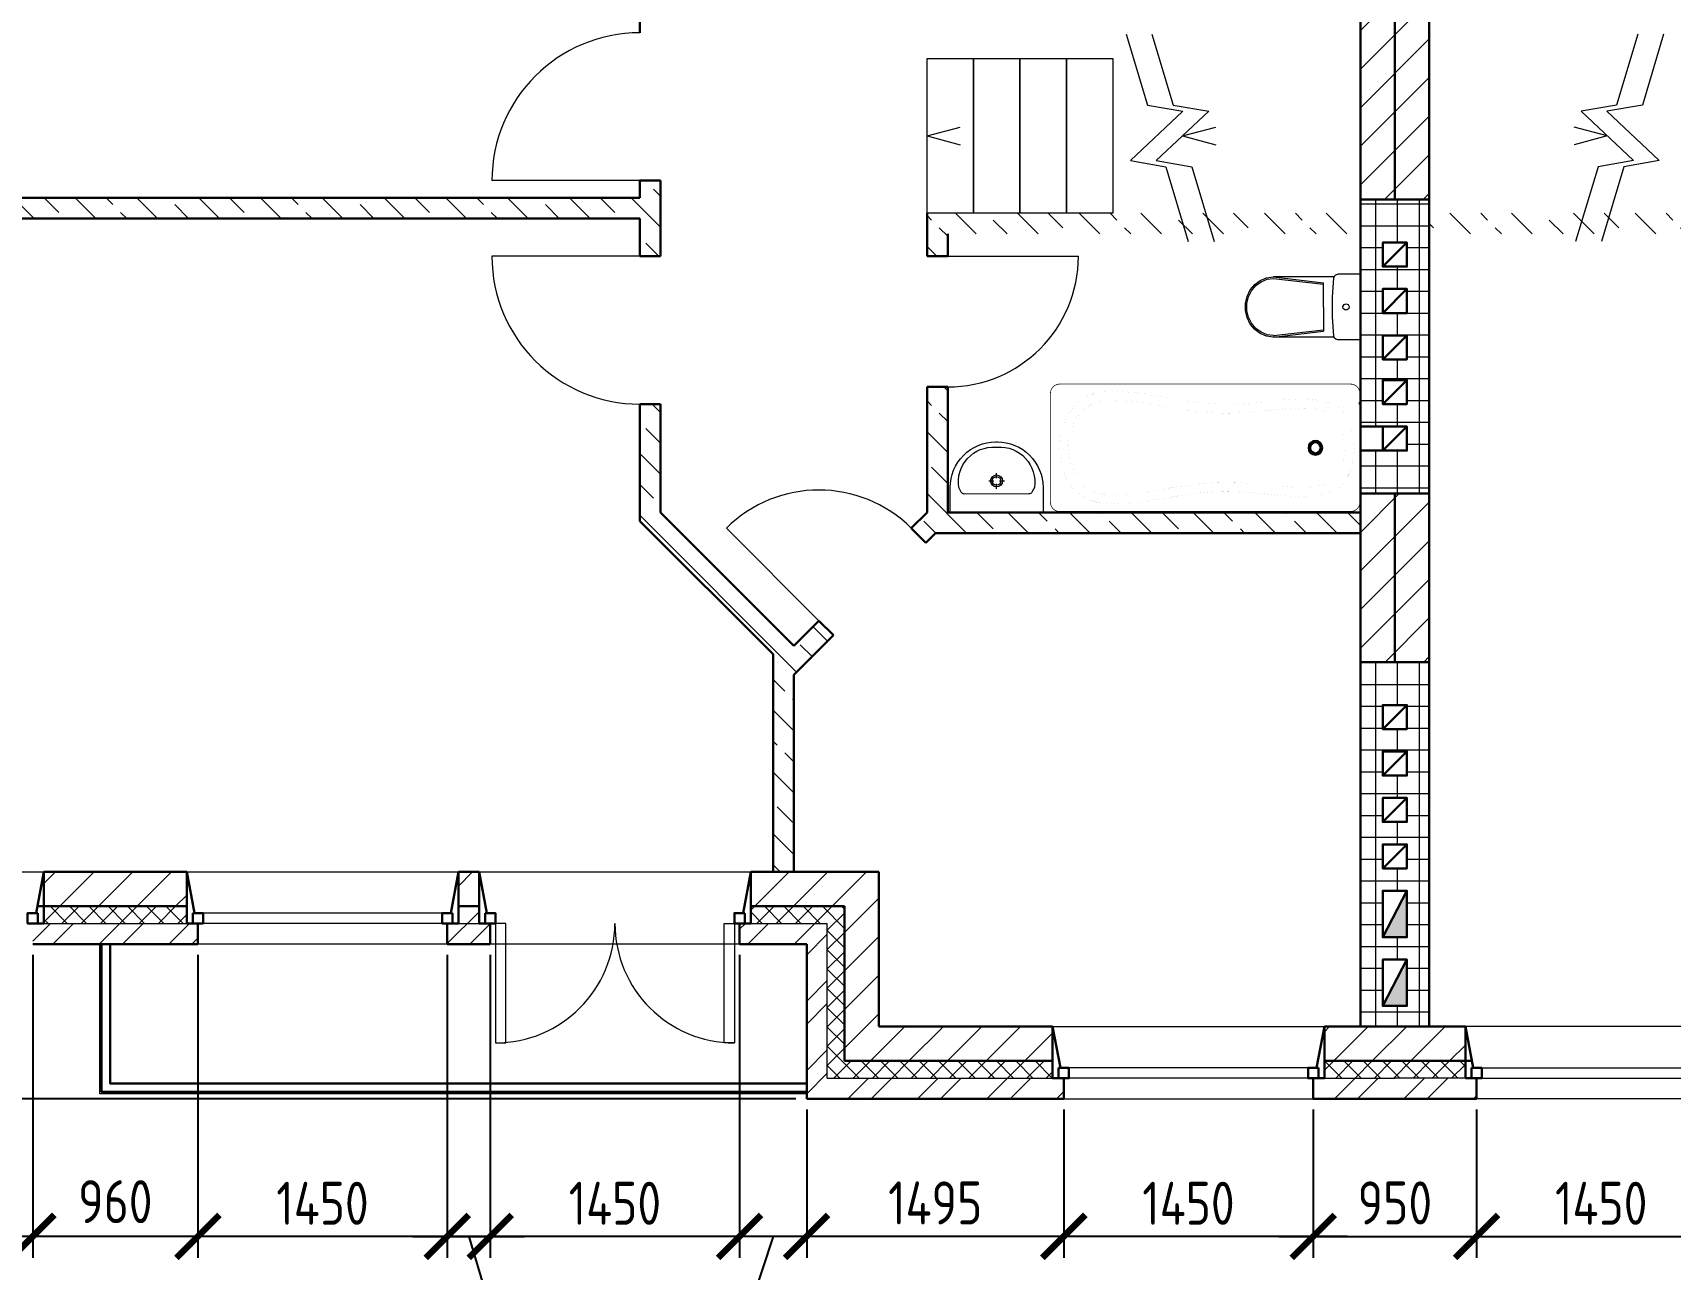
# Model space of a CAD drawing. Header units: millimetres. Extents: x -56498 to 234605, y -296269 to -29969.
# Drawn here: x 77662 to 87183, y -138022 to -130830 of the extents above; entities that cross this region are included whole.
import ezdxf

# ---------------------------------------------------------------- set-up
doc = ezdxf.new("R2010")
doc.units = ezdxf.units.MM
doc.header["$LTSCALE"] = 100
doc.header["$PDMODE"] = 35
for name, color, linetype, lineweight in [('0.3', 7, 'Continuous', 30), ('Розміри 0.09', 5, 'Continuous', 9), ('Сантехника', 3, 'Continuous', 25), ('Сантехніка 0.18', 92, 'Continuous', 18), ('Тонкі 0.18', 142, 'Continuous', 18), ('Штрихування 0.09', 253, 'Continuous', 9)]:
    doc.layers.add(name, color=color, linetype=linetype, lineweight=lineweight)
doc.styles.add('GOST 2.304', font='CS_Gost2304.shx')
doc.dimstyles.new('SPDS', dxfattribs={"dimscale": 100, "dimtxt": 2.5, "dimasz": 2.5, "dimexe": 1.25, "dimexo": 0.625, "dimtad": 1, "dimrnd": 0.001, "dimtxsty": 'GOST 2.304', "dimblk": 'ARCHTICK', "dimcen": 2.5, "dimdle": 2, "dimadec": 0, "dimazin": 2, "dimtfac": 0.75, "dimtmove": 1, "dimatfit": 3, "dimfxl": 0, "dimtolj": 1, "dimarcsym": 0})

# ---------------------------------------------------------------- blocks, each defined once
blk = doc.blocks.new('_ArchTick')
at = {"color": 0, "linetype": 'ByBlock', "const_width": 0.15}
blk.add_lwpolyline([(-0.5, -0.5), (0.5, 0.5)], dxfattribs=at)
blk = doc.blocks.new('*D158')
at = {"layer": 'Defpoints', "color": 0, "transparency": 16777216}
for p in [(76212.3, -136130.4), (77662.3, -136130.4), (76212.3, -137830.4)]:
    blk.add_point(p, dxfattribs=at)
at = {"layer": 'Розміри 0.09', "color": 0, "lineweight": -2, "transparency": 16777216}
for p, q in [((76212.3, -136192.9), (76212.3, -137955.4)), ((77662.3, -136192.9), (77662.3, -137955.4)), ((77862.3, -137830.4), (76012.3, -137830.4))]:
    blk.add_line(p, q, dxfattribs=at)
at = {"layer": 'Розміри 0.09', "color": 0, "lineweight": -2, "transparency": 16777216, "xscale": 250, "yscale": 250, "zscale": 250, "rotation": 180}
blk.add_blockref('_ArchTick', (76212.3, -137830.4), dxfattribs=at)
at = {"layer": 'Розміри 0.09', "color": 0, "lineweight": -2, "transparency": 16777216, "xscale": 250, "yscale": 250, "zscale": 250}
blk.add_blockref('_ArchTick', (77662.3, -137830.4), dxfattribs=at)
at = {"layer": 'Розміри 0.09', "color": 0, "transparency": 16777216, "insert": (76937.3, -137637.7), "char_height": 250, "attachment_point": 5, "style": 'GOST 2.304'}
blk.add_mtext('\\A1;1450', dxfattribs=at)
blk = doc.blocks.new('*D159')
at = {"layer": 'Defpoints', "color": 0, "transparency": 16777216}
for p in [(83657.3, -137030.4), (85107.3, -137030.4), (83657.3, -137830.4)]:
    blk.add_point(p, dxfattribs=at)
at = {"layer": 'Розміри 0.09', "color": 0, "lineweight": -2, "transparency": 16777216}
for p, q in [((83657.3, -137092.9), (83657.3, -137955.4)), ((85107.3, -137092.9), (85107.3, -137955.4)), ((85307.3, -137830.4), (83457.3, -137830.4))]:
    blk.add_line(p, q, dxfattribs=at)
at = {"layer": 'Розміри 0.09', "color": 0, "lineweight": -2, "transparency": 16777216, "xscale": 250, "yscale": 250, "zscale": 250, "rotation": 180}
blk.add_blockref('_ArchTick', (83657.3, -137830.4), dxfattribs=at)
at = {"layer": 'Розміри 0.09', "color": 0, "lineweight": -2, "transparency": 16777216, "xscale": 250, "yscale": 250, "zscale": 250}
blk.add_blockref('_ArchTick', (85107.3, -137830.4), dxfattribs=at)
at = {"layer": 'Розміри 0.09', "color": 0, "transparency": 16777216, "insert": (84382.3, -137637.7), "char_height": 250, "attachment_point": 5, "style": 'GOST 2.304'}
blk.add_mtext('\\A1;1450', dxfattribs=at)
blk = doc.blocks.new('*D160')
at = {"layer": 'Defpoints', "color": 0, "transparency": 16777216}
for p in [(78622.3, -136130.4), (80072.3, -136130.4), (78622.3, -137830.4)]:
    blk.add_point(p, dxfattribs=at)
at = {"layer": 'Розміри 0.09', "color": 0, "lineweight": -2, "transparency": 16777216}
for p, q in [((78622.3, -136192.9), (78622.3, -137955.4)), ((80072.3, -136192.9), (80072.3, -137955.4)), ((80272.3, -137830.4), (78422.3, -137830.4))]:
    blk.add_line(p, q, dxfattribs=at)
at = {"layer": 'Розміри 0.09', "color": 0, "lineweight": -2, "transparency": 16777216, "xscale": 250, "yscale": 250, "zscale": 250, "rotation": 180}
blk.add_blockref('_ArchTick', (78622.3, -137830.4), dxfattribs=at)
at = {"layer": 'Розміри 0.09', "color": 0, "lineweight": -2, "transparency": 16777216, "xscale": 250, "yscale": 250, "zscale": 250}
blk.add_blockref('_ArchTick', (80072.3, -137830.4), dxfattribs=at)
at = {"layer": 'Розміри 0.09', "color": 0, "transparency": 16777216, "insert": (79347.3, -137637.7), "char_height": 250, "attachment_point": 5, "style": 'GOST 2.304'}
blk.add_mtext('\\A1;1450', dxfattribs=at)
blk = doc.blocks.new('*D161')
at = {"layer": 'Defpoints', "color": 0, "transparency": 16777216}
for p in [(80322.3, -136130.4), (81772.3, -136130.4), (80322.3, -137830.4)]:
    blk.add_point(p, dxfattribs=at)
at = {"layer": 'Розміри 0.09', "color": 0, "lineweight": -2, "transparency": 16777216}
for p, q in [((80322.3, -136192.9), (80322.3, -137955.4)), ((81772.3, -136192.9), (81772.3, -137955.4)), ((81972.3, -137830.4), (80122.3, -137830.4))]:
    blk.add_line(p, q, dxfattribs=at)
at = {"layer": 'Розміри 0.09', "color": 0, "lineweight": -2, "transparency": 16777216, "xscale": 250, "yscale": 250, "zscale": 250, "rotation": 180}
blk.add_blockref('_ArchTick', (80322.3, -137830.4), dxfattribs=at)
at = {"layer": 'Розміри 0.09', "color": 0, "lineweight": -2, "transparency": 16777216, "xscale": 250, "yscale": 250, "zscale": 250}
blk.add_blockref('_ArchTick', (81772.3, -137830.4), dxfattribs=at)
at = {"layer": 'Розміри 0.09', "color": 0, "transparency": 16777216, "insert": (81047.3, -137637.7), "char_height": 250, "attachment_point": 5, "style": 'GOST 2.304'}
blk.add_mtext('\\A1;1450', dxfattribs=at)
blk = doc.blocks.new('*D162')
at = {"layer": 'Defpoints', "color": 0, "transparency": 16777216}
for p in [(82162.3, -137030.4), (83657.3, -137030.4), (82162.3, -137830.4)]:
    blk.add_point(p, dxfattribs=at)
at = {"layer": 'Розміри 0.09', "color": 0, "lineweight": -2, "transparency": 16777216}
for p, q in [((82162.3, -137092.9), (82162.3, -137955.4)), ((83657.3, -137092.9), (83657.3, -137955.4)), ((83857.3, -137830.4), (81962.3, -137830.4))]:
    blk.add_line(p, q, dxfattribs=at)
at = {"layer": 'Розміри 0.09', "color": 0, "lineweight": -2, "transparency": 16777216, "xscale": 250, "yscale": 250, "zscale": 250, "rotation": 180}
blk.add_blockref('_ArchTick', (82162.3, -137830.4), dxfattribs=at)
at = {"layer": 'Розміри 0.09', "color": 0, "lineweight": -2, "transparency": 16777216, "xscale": 250, "yscale": 250, "zscale": 250}
blk.add_blockref('_ArchTick', (83657.3, -137830.4), dxfattribs=at)
at = {"layer": 'Розміри 0.09', "color": 0, "transparency": 16777216, "insert": (82909.8, -137635.6), "char_height": 250, "attachment_point": 5, "style": 'GOST 2.304'}
blk.add_mtext('\\A1;1495', dxfattribs=at)
blk = doc.blocks.new('*D163')
at = {"layer": 'Defpoints', "color": 0, "transparency": 16777216}
for p in [(81772.3, -136130.4), (82162.3, -137030.4), (81772.3, -137830.4)]:
    blk.add_point(p, dxfattribs=at)
at = {"layer": 'Розміри 0.09', "color": 0, "lineweight": -2, "transparency": 16777216}
for p, q in [((81772.3, -136192.9), (81772.3, -137955.4)), ((82162.3, -137092.9), (82162.3, -137955.4)), ((82362.3, -137830.4), (81572.3, -137830.4)), ((81967.3, -137830.4), (81763.1, -138453.2)), ((81763.1, -138453.2), (81150.6, -138453.2))]:
    blk.add_line(p, q, dxfattribs=at)
at = {"layer": 'Розміри 0.09', "color": 0, "lineweight": -2, "transparency": 16777216, "xscale": 250, "yscale": 250, "zscale": 250, "rotation": 180}
blk.add_blockref('_ArchTick', (81772.3, -137830.4), dxfattribs=at)
at = {"layer": 'Розміри 0.09', "color": 0, "lineweight": -2, "transparency": 16777216, "xscale": 250, "yscale": 250, "zscale": 250}
blk.add_blockref('_ArchTick', (82162.3, -137830.4), dxfattribs=at)
at = {"layer": 'Розміри 0.09', "color": 0, "transparency": 16777216, "insert": (81456.9, -138258.4), "char_height": 250, "attachment_point": 5, "style": 'GOST 2.304'}
blk.add_mtext('\\A1;390', dxfattribs=at)
blk = doc.blocks.new('*D164')
at = {"layer": 'Defpoints', "color": 0, "transparency": 16777216}
for p in [(77662.3, -136130.4), (78622.3, -136130.4), (77662.3, -137830.4)]:
    blk.add_point(p, dxfattribs=at)
at = {"layer": 'Розміри 0.09', "color": 0, "lineweight": -2, "transparency": 16777216}
for p, q in [((77662.3, -136192.9), (77662.3, -137955.4)), ((78622.3, -136192.9), (78622.3, -137955.4)), ((78822.3, -137830.4), (77462.3, -137830.4))]:
    blk.add_line(p, q, dxfattribs=at)
at = {"layer": 'Розміри 0.09', "color": 0, "lineweight": -2, "transparency": 16777216, "xscale": 250, "yscale": 250, "zscale": 250, "rotation": 180}
blk.add_blockref('_ArchTick', (77662.3, -137830.4), dxfattribs=at)
at = {"layer": 'Розміри 0.09', "color": 0, "lineweight": -2, "transparency": 16777216, "xscale": 250, "yscale": 250, "zscale": 250}
blk.add_blockref('_ArchTick', (78622.3, -137830.4), dxfattribs=at)
at = {"layer": 'Розміри 0.09', "color": 0, "transparency": 16777216, "insert": (78142.3, -137628.4), "char_height": 250, "attachment_point": 5, "style": 'GOST 2.304'}
blk.add_mtext('\\A1;960', dxfattribs=at)
blk = doc.blocks.new('*D165')
at = {"layer": 'Defpoints', "color": 0, "transparency": 16777216}
for p in [(74662.3, -136130.4), (73223.3, -137030.4), (82162.3, -137030.4)]:
    blk.add_point(p, dxfattribs=at)
at = {"layer": 'Розміри 0.09', "color": 0, "lineweight": -2, "transparency": 16777216}
for p, q in [((73223.3, -135930.4), (73223.3, -137230.4)), ((74599.8, -136130.4), (73098.3, -136130.4)), ((82099.8, -137030.4), (73098.3, -137030.4))]:
    blk.add_line(p, q, dxfattribs=at)
at = {"layer": 'Розміри 0.09', "color": 0, "lineweight": -2, "transparency": 16777216, "xscale": 250, "yscale": 250, "zscale": 250}
for p, rotation in [((73223.3, -136130.4), 90), ((73223.3, -137030.4), 270)]:
    blk.add_blockref('_ArchTick', p, dxfattribs=dict(at, rotation=rotation))
at = {"layer": 'Розміри 0.09', "color": 0, "transparency": 16777216, "insert": (73028.6, -136580.4), "char_height": 250, "attachment_point": 5, "rotation": 90, "style": 'GOST 2.304'}
blk.add_mtext('\\A1;900', dxfattribs=at)
blk = doc.blocks.new('*D183')
at = {"layer": 'Defpoints', "color": 0, "transparency": 16777216}
for p in [(86057.3, -137030.4), (87507.3, -137030.4), (87507.3, -137830.4)]:
    blk.add_point(p, dxfattribs=at)
at = {"layer": 'Розміри 0.09', "color": 0, "lineweight": -2, "transparency": 16777216}
for p, q in [((86057.3, -137092.9), (86057.3, -137955.4)), ((87507.3, -137092.9), (87507.3, -137955.4)), ((85857.3, -137830.4), (87707.3, -137830.4))]:
    blk.add_line(p, q, dxfattribs=at)
at = {"layer": 'Розміри 0.09', "color": 0, "lineweight": -2, "transparency": 16777216, "xscale": 250, "yscale": 250, "zscale": 250, "rotation": 180}
blk.add_blockref('_ArchTick', (86057.3, -137830.4), dxfattribs=at)
at = {"layer": 'Розміри 0.09', "color": 0, "lineweight": -2, "transparency": 16777216, "xscale": 250, "yscale": 250, "zscale": 250}
blk.add_blockref('_ArchTick', (87507.3, -137830.4), dxfattribs=at)
at = {"layer": 'Розміри 0.09', "color": 0, "transparency": 16777216, "insert": (86782.3, -137637.7), "char_height": 250, "attachment_point": 5, "style": 'GOST 2.304'}
blk.add_mtext('\\A1;1450', dxfattribs=at)
blk = doc.blocks.new('*D186')
at = {"layer": 'Defpoints', "color": 0, "transparency": 16777216}
for p in [(85107.3, -137030.4), (86057.3, -137030.4), (86057.3, -137830.4)]:
    blk.add_point(p, dxfattribs=at)
at = {"layer": 'Розміри 0.09', "color": 0, "lineweight": -2, "transparency": 16777216}
for p, q in [((85107.3, -137092.9), (85107.3, -137955.4)), ((86057.3, -137092.9), (86057.3, -137955.4)), ((84907.3, -137830.4), (86257.3, -137830.4))]:
    blk.add_line(p, q, dxfattribs=at)
at = {"layer": 'Розміри 0.09', "color": 0, "lineweight": -2, "transparency": 16777216, "xscale": 250, "yscale": 250, "zscale": 250, "rotation": 180}
blk.add_blockref('_ArchTick', (85107.3, -137830.4), dxfattribs=at)
at = {"layer": 'Розміри 0.09', "color": 0, "lineweight": -2, "transparency": 16777216, "xscale": 250, "yscale": 250, "zscale": 250}
blk.add_blockref('_ArchTick', (86057.3, -137830.4), dxfattribs=at)
at = {"layer": 'Розміри 0.09', "color": 0, "transparency": 16777216, "insert": (85582.3, -137635.6), "char_height": 250, "attachment_point": 5, "style": 'GOST 2.304'}
blk.add_mtext('\\A1;950', dxfattribs=at)
blk = doc.blocks.new('*D126')
at = {"layer": 'Defpoints', "color": 0, "transparency": 16777216}
for p in [(80072.3, -136130.4), (80322.3, -136130.4), (80322.3, -137830.4)]:
    blk.add_point(p, dxfattribs=at)
at = {"layer": 'Розміри 0.09', "color": 0, "lineweight": -2, "transparency": 16777216}
for p, q in [((80072.3, -136192.9), (80072.3, -137955.4)), ((80322.3, -136192.9), (80322.3, -137955.4)), ((79872.3, -137830.4), (80522.3, -137830.4)), ((80197.3, -137830.4), (80388.8, -138468.7)), ((80388.8, -138468.7), (81001.3, -138468.7))]:
    blk.add_line(p, q, dxfattribs=at)
at = {"layer": 'Розміри 0.09', "color": 0, "lineweight": -2, "transparency": 16777216, "xscale": 250, "yscale": 250, "zscale": 250, "rotation": 180}
blk.add_blockref('_ArchTick', (80072.3, -137830.4), dxfattribs=at)
at = {"layer": 'Розміри 0.09', "color": 0, "lineweight": -2, "transparency": 16777216, "xscale": 250, "yscale": 250, "zscale": 250}
blk.add_blockref('_ArchTick', (80322.3, -137830.4), dxfattribs=at)
at = {"layer": 'Розміри 0.09', "color": 0, "transparency": 16777216, "insert": (80695, -138266.3), "char_height": 250, "attachment_point": 5, "style": 'GOST 2.304'}
blk.add_mtext('\\A1;250', dxfattribs=at)
blk = doc.blocks.new('symb 2D VAN Umyv-01 PLN')
for p, q in [((-16.7, -183.3), (-45.5, -183.3)), ((0, -137.8), (0, -166.7)), ((45.4, -183.3), (16.6, -183.3)), ((0, -200), (0, -228.8))]:
    blk.add_line(p, q)
for points in [[(-269.9, 0), (269.9, 0), (269.9, -145.2, -0.414214), (4.9, -410.2), (-4.9, -410.2, -0.414214), (-269.9, -145.2)], [(-187.9, -107.6), (187.9, -107.6, -0.277231), (205.6, -118.2), (219.9, -145.2, -0.478308), (4.9, -380.2), (-4.9, -380.2, -0.478308), (-219.9, -145.2), (-205.6, -118.2, -0.277231)]]:
    blk.add_lwpolyline(points, format="xyb", close=True)
for radius in [35, 25]:
    blk.add_circle((0, -183.3), radius)
blk = doc.blocks.new('s_44')
at = {"ltscale": 600}
blk.add_line((-1798.7, 252.4), (-1798.7, 264.5), dxfattribs=at)
at = {"ltscale": 600, "const_width": 4.23}
blk.add_lwpolyline([(-1798.7, -317.4), (-1798.7, 317.4, -0.414214), (-1745.8, 370.3), (-52.9, 370.3, -0.414214), (0, 317.4), (0, -317.4, -0.414214), (-52.9, -370.3), (-1745.8, -370.3, -0.414214)], format="xyb", close=True, dxfattribs=at)
at = {"ltscale": 600, "const_width": 0.106}
for points in [[(-1765.9, -2.2), (-1763.1, -35.3), (-1752, -100.4), (-1736.8, -151.4), (-1717.1, -190.6), (-1693.2, -219.8), (-1666.4, -240.3), (-1638.4, -254.2), (-1609.9, -264.6), (-1580, -272.5), (-1548.5, -278.1), (-1515.3, -281.7), (-1480.2, -283.4), (-1443.2, -283.4), (-1404, -281.9), (-1362.5, -279.1), (-1318.6, -275.2), (-1272.5, -270.6), (-1224.5, -265.8), (-1174.6, -261.2), (-1123.2, -257.4), (-1070.4, -254.8), (-1016.4, -253.9), (-961.5, -255), (-905.7, -258.6), (-849.5, -264.3), (-793.6, -271.6), (-738.5, -280), (-685.2, -289), (-634.1, -298.1), (-585.9, -306.7), (-541.3, -314.4), (-499.4, -320.9), (-397, -324), (-363.5, -326.4), (-330.7, -326.4), (-299.3, -323.4), (-268.8, -317.2), (-238.8, -307.3), (-208.8, -293.6), (-178, -275.3), (-147, -249.8), (-117.5, -215.3), (-91.3, -170), (-69.4, -112.3), (-52.6, -40.3), (-48, 4.5), (-52.6, 43), (-69.4, 115), (-91.3, 172.7), (-117.5, 218), (-147, 252.5), (-178, 278), (-208.8, 296.4), (-238.8, 310), (-268.8, 319.9), (-299.3, 326.1), (-330.7, 329.1), (-363.5, 329.1), (-397.3, 326.7), (-499.8, 320.9), (-541.3, 314.4), (-585.9, 306.7), (-634.1, 298.1), (-685.2, 289), (-738.5, 280), (-793.6, 271.6), (-849.5, 264.3), (-905.7, 258.6), (-961.5, 255), (-1016.4, 253.9), (-1070.4, 254.8), (-1123.2, 257.4), (-1174.6, 261.2), (-1224.5, 265.8), (-1272.5, 270.6), (-1318.6, 275.2), (-1362.5, 279.1), (-1404, 281.9), (-1443.2, 283.4), (-1480.2, 283.4), (-1515.3, 281.7), (-1548.5, 278.1), (-1580, 272.5), (-1609.9, 264.6), (-1638.4, 254.2), (-1666.4, 240.3), (-1693.2, 219.8), (-1717.1, 190.6), (-1736.8, 151.4), (-1752, 100.4), (-1763.1, 35.3)], [(-1713.1, 2.2), (-1710.6, -28.6), (-1700.4, -88.3), (-1687.4, -131.8), (-1672.4, -161.7), (-1656.2, -181.5), (-1638.3, -195.2), (-1617.5, -205.6), (-1594.1, -214.1), (-1568.6, -220.8), (-1541, -225.7), (-1511.2, -228.9), (-1478.9, -230.5), (-1444.2, -230.5), (-1406.8, -229.1), (-1366.6, -226.4), (-1323.6, -222.5), (-1277.8, -217.9), (-1229.5, -213.1), (-1179, -208.5), (-1126.4, -204.6), (-1072.2, -201.9), (-1016.3, -201), (-959.2, -202.2), (-901.3, -205.9), (-843.4, -211.8), (-786.1, -219.2), (-730.2, -227.8), (-676.1, -236.9), (-624.8, -246), (-576.7, -254.6), (-532.7, -262.2), (-494.5, -268.2), (-394.3, -271.2), (-361.6, -273.5), (-333.2, -273.5), (-307.1, -271), (-282.4, -266), (-258.1, -258), (-233.4, -246.7), (-208.5, -231.8), (-184.2, -211.9), (-160.9, -184.6), (-139.2, -147.2), (-120.1, -96.8), (-104.8, -31.1), (-100.5, 4.5), (-104.8, 33.8), (-120.1, 99.5), (-139.2, 149.9), (-160.9, 187.3), (-184.2, 214.6), (-208.5, 234.6), (-233.4, 249.4), (-258.1, 260.7), (-282.4, 268.7), (-307.1, 273.7), (-333.2, 276.2), (-361.6, 276.2), (-393.9, 273.9), (-494.2, 268.2), (-532.7, 262.2), (-576.7, 254.6), (-624.8, 246), (-676.1, 236.9), (-730.2, 227.8), (-786.1, 219.2), (-843.4, 211.8), (-901.3, 205.9), (-959.2, 202.2), (-1016.3, 201), (-1072.2, 201.9), (-1126.4, 204.6), (-1179, 208.5), (-1229.5, 213.1), (-1277.8, 217.9), (-1323.6, 222.5), (-1366.6, 226.4), (-1406.8, 229.1), (-1444.2, 230.5), (-1478.9, 230.5), (-1511.2, 228.9), (-1541, 225.7), (-1568.6, 220.8), (-1594.1, 214.1), (-1617.5, 205.6), (-1638.3, 195.2), (-1656.2, 181.5), (-1672.4, 161.7), (-1687.4, 131.8), (-1700.4, 88.3), (-1710.6, 28.6)]]:
    blk.add_lwpolyline(points, close=True, dxfattribs=at)
at = {"ltscale": 600}
for radius in [41, 30.4]:
    blk.add_circle((-1540.8, 0), radius, dxfattribs=at)
blk = doc.blocks.new('symb 2D VAN Unitaz PODV-01 PLN')
for p, q in [((0, 190), (132.4, 190)), ((0, -190), (0, 190)), ((153.6, 174.9), (506.8, 174.9)), ((506.3, 174.9), (215.7, 140.9)), ((506.3, 166), (215.7, 132)), ((215.7, 0), (215.7, 140.9)), ((215.7, 0), (215.7, -140.9)), ((0, -190), (132.4, -190)), ((153.8, -174.9), (506.8, -174.9)), ((506.3, -166), (215.7, -132)), ((506.3, -174.9), (215.7, -140.9))]:
    blk.add_line(p, q)
for points in [[(154.6, 170.1), (151, 180.2), (142.9, 187.4), (132.4, 190)], [(154.6, -170.3), (162.6, -56.9), (162.7, 56.7), (154.6, 170.1)], [(506.3, -166), (543.3, -161.2), (578.2, -147), (608.9, -124.3), (633.6, -94.3), (650.9, -58.9), (659.8, -20), (659.8, 20), (650.9, 58.9), (633.6, 94.3), (608.9, 124.3), (578.2, 147), (543.3, 161.2), (506.3, 166)], [(506.8, -174.9), (545.8, -169.9), (582.6, -154.9), (615, -130.9), (641.1, -99.4), (659.4, -62), (668.8, -21.1), (668.8, 21.1), (659.4, 62), (641.1, 99.4), (615, 130.9), (582.6, 154.9), (545.8, 169.9), (506.8, 174.9)], [(132.4, -190), (142.9, -187.4), (150.9, -180.3), (154.6, -170.3)]]:
    blk.add_lwpolyline(points)
blk.add_lwpolyline([(83.6, 18.5), (71.6, 14.1), (65.2, 3.2), (67.4, -9.2), (77.2, -17.3), (90, -17.3), (99.7, -9.2), (102, 3.2), (95.6, 14.1)], close=True)

msp = doc.modelspace()

# ---------------------------------------------------------------- hatches: boundary and pattern name
at = {"layer": '0.3'}
h = msp.add_hatch(color=256, dxfattribs=at)
h.paths.add_polyline_path([(85652.29, -135820.359), (85582.29, -135955.359), (85582.29, -136090.359), (85652.29, -136090.359)])
h.paths.add_polyline_path([(85582.29, -135955.359), (85512.29, -136090.359), (85582.29, -136090.359)])
h = msp.add_hatch(color=256, dxfattribs=at)
h.paths.add_polyline_path([(85652.29, -136220.359), (85582.29, -136355.359), (85582.29, -136490.359), (85652.29, -136490.359)])
h.paths.add_polyline_path([(85582.29, -136355.359), (85512.29, -136490.359), (85582.29, -136490.359)])
at = {"layer": 'Штрихування 0.09'}
h = msp.add_hatch(dxfattribs=at)
h.set_pattern_fill('ANSI31', color=256, scale=50, style=0)
h.paths.add_polyline_path([(85582.29, -127420.359), (85382.29, -127420.359), (85382.29, -128240.359), (85382.29, -128510.359), (85382.29, -129410.359), (84482.29, -129410.359), (84212.29, -129410.359), (83942.29, -129410.359), (83672.29, -129410.359), (83402.29, -129410.359), (83132.29, -129410.359), (82862.29, -129410.359), (82852.29, -129410.359), (81462.29, -129410.359), (81462.29, -129610.359), (85582.29, -129610.359)])
h.paths.add_polyline_path([(85582.29, -129610.359), (81462.29, -129610.359), (81462.29, -129810.359), (85382.29, -129810.359), (85382.29, -130710.359), (85382.29, -130980.359), (85382.29, -131800.329), (85582.29, -131800.329)])
h.paths.add_polyline_path([(91652.29, -129610.359), (91652.29, -129410.359), (85782.29, -129410.359), (85782.29, -127420.359), (85582.29, -127420.359), (85582.29, -129610.359)])
h.paths.add_polyline_path([(91652.29, -129810.359), (91652.29, -129610.359), (85582.29, -129610.359), (85582.29, -131800.329), (85782.29, -131800.329), (85782.29, -129810.359)])
h = msp.add_hatch(dxfattribs=at)
h.set_pattern_fill('ANSI33', color=256, scale=40, angle=90, style=0)
h.paths.add_polyline_path([(81312.29, -131690.359), (81192.29, -131690.359), (81192.29, -131790.359), (76182.29, -131790.359), (76182.29, -131910.359), (81192.29, -131910.359), (81192.29, -132130.359), (81312.29, -132130.359)])
h = msp.add_hatch(dxfattribs=at)
h.set_pattern_fill('NET', color=256, scale=40, style=0)
h.paths.add_polyline_path([(85782.29, -131800.329), (85382.29, -131800.329), (85382.29, -131880.359), (85382.29, -131890.359), (85382.29, -133120.329), (85512.29, -133120.329), (85652.29, -133120.329), (85652.29, -133260.329), (85512.29, -133260.329), (85382.29, -133260.329), (85382.29, -133510.329), (85782.29, -133510.329)])
h.paths.add_polyline_path([(85652.29, -132730.329), (85512.29, -132730.329), (85512.29, -132590.329), (85652.29, -132590.329)], flags=16)
h.paths.add_polyline_path([(85652.29, -132850.329), (85652.29, -132990.329), (85512.29, -132990.329), (85512.29, -132850.329)], flags=16)
h.paths.add_polyline_path([(85652.29, -132460.329), (85512.29, -132460.329), (85512.29, -132320.329), (85652.29, -132320.329)], flags=16)
h.paths.add_polyline_path([(85652.29, -132190.329), (85512.29, -132190.329), (85512.29, -132050.329), (85652.29, -132050.329)], flags=16)
h = msp.add_hatch(dxfattribs=at)
h.set_pattern_fill('ANSI33', color=256, scale=40, angle=90, style=0)
h.paths.add_polyline_path([(84335.29, -131890.359), (82862.29, -131890.359), (82862.29, -132130.359), (82982.29, -132130.359), (82982.29, -132000.359), (84368.29, -132000.359)])
h.paths.add_polyline_path([(84482.29, -131880.359), (84332.29, -131880.359), (84368.29, -132000.359), (84518.29, -132000.359)])
h.paths.add_polyline_path([(85382.29, -131890.359), (84485.29, -131890.359), (84518.29, -132000.359), (85382.29, -132000.359)])
h.paths.add_polyline_path([(84332.29, -131880.359), (82862.29, -131880.359), (82862.29, -131890.359), (84335.29, -131890.359)])
h.paths.add_polyline_path([(85382.29, -131880.359), (84482.29, -131880.359), (84485.29, -131890.359), (85382.29, -131890.359)])
h = msp.add_hatch(dxfattribs=at)
h.set_pattern_fill('ANSI33', color=256, scale=40, angle=90, style=0)
h.paths.add_polyline_path([(88702.29, -131880.359), (88312.29, -131880.359), (88312.29, -131890.359), (86829.29, -131890.359), (86796.29, -132000.359), (88582.29, -132000.359), (88582.29, -132130.359), (88702.29, -132130.359)])
h.paths.add_polyline_path([(86679.29, -131890.359), (85782.29, -131890.359), (85782.29, -132000.359), (86646.29, -132000.359)])
h.paths.add_polyline_path([(86682.29, -131880.359), (85782.29, -131880.359), (85782.29, -131890.359), (86679.29, -131890.359)])
h.paths.add_polyline_path([(86832.29, -131880.359), (86682.29, -131880.359), (86679.29, -131890.359), (86829.29, -131890.359)])
h.paths.add_polyline_path([(86829.29, -131890.359), (86679.29, -131890.359), (86646.29, -132000.359), (86796.29, -132000.359)])
h.paths.add_polyline_path([(88312.29, -131880.359), (86832.29, -131880.359), (86829.29, -131890.359), (88312.29, -131890.359)], flags=17)
h = msp.add_hatch(dxfattribs=at)
h.set_pattern_fill('ANSI33', color=256, scale=40, angle=90, style=0)
h.paths.add_polyline_path([(85382.29, -133620.359), (83266.811, -133620.359), (82996.884, -133620.794), (82996.883, -133620.359), (82982.29, -133620.359), (82982.29, -132890.359), (82862.29, -132890.359), (82862.29, -133620.359), (82770.367, -133712.283), (82855.219, -133797.135), (82911.996, -133740.359), (85382.29, -133740.359)])
h = msp.add_hatch(dxfattribs=at)
h.set_pattern_fill('ANSI33', color=256, scale=40, angle=90, style=0)
h.paths.add_polyline_path([(82317.818, -134334.536), (82232.965, -134249.684), (82087.29, -134395.359), (81312.29, -133620.359), (81312.29, -132990.359), (81192.29, -132990.359), (81192.29, -133670.064), (81967.29, -134445.064), (81967.29, -135710.359), (82087.29, -135710.359), (82087.29, -134565.064)])
h = msp.add_hatch(dxfattribs=at)
h.set_pattern_fill('ANSI31', color=256, scale=50, style=0)
h.paths.add_polyline_path([(85782.29, -133510.329), (85582.29, -133510.329), (85582.29, -134490.359), (85782.29, -134490.359)])
h.paths.add_polyline_path([(85582.29, -133510.329), (85382.29, -133510.329), (85382.29, -134490.359), (85582.29, -134490.359)])
h = msp.add_hatch(dxfattribs=at)
h.set_pattern_fill('NET', color=256, scale=40, style=0)
h.paths.add_polyline_path([(85782.29, -134490.359), (85382.29, -134490.359), (85382.29, -136610.359), (85782.29, -136610.359)])
h.paths.add_polyline_path([(85652.29, -135550.359), (85652.29, -135690.359), (85512.29, -135690.359), (85512.29, -135550.359)], flags=16)
h.paths.add_polyline_path([(85652.29, -135420.359), (85512.29, -135420.359), (85512.29, -135280.359), (85652.29, -135280.359)], flags=16)
h.paths.add_polyline_path([(85652.29, -135820.359), (85652.29, -136090.359), (85512.29, -136090.359), (85512.29, -135820.359)], flags=16)
h.paths.add_polyline_path([(85652.29, -135150.359), (85512.29, -135150.359), (85512.29, -135010.359), (85652.29, -135010.359)], flags=16)
h.paths.add_polyline_path([(85652.29, -134880.359), (85512.29, -134880.359), (85512.29, -134740.359), (85652.29, -134740.359)], flags=16)
h.paths.add_polyline_path([(85652.29, -136220.359), (85652.29, -136490.359), (85512.29, -136490.359), (85512.29, -136220.359)], flags=16)
h = msp.add_hatch(dxfattribs=at)
h.set_pattern_fill('ANSI31', color=256, scale=50, style=0)
h.paths.add_polyline_path([(78557.289, -135710.359), (77727.294, -135710.359), (77727.294, -135910.359), (78557.289, -135910.359)])
h = msp.add_hatch(dxfattribs=at)
h.set_pattern_fill('ANSI32', color=256, scale=30, style=0)
h.paths.add_polyline_path([(80322.29, -136010.359), (80292.29, -136010.359), (80257.29, -136010.359), (80072.289, -136010.359), (80072.289, -136130.359), (80322.29, -136130.359)])
h.paths.add_polyline_path([(80257.29, -135710.359), (80137.289, -135710.359), (80137.289, -135910.359), (80257.29, -135910.359)])
h.paths.add_polyline_path([(80257.29, -135910.359), (80137.289, -135910.359), (80137.289, -136010.359), (80257.29, -136010.359)])
h = msp.add_hatch(dxfattribs=at)
h.set_pattern_fill('ANSI31', color=256, scale=50, style=0)
h.paths.add_polyline_path([(83592.291, -136610.359), (82582.29, -136610.359), (82582.29, -135710.359), (81837.29, -135710.359), (81837.29, -135910.359), (82382.29, -135910.359), (82382.29, -136810.359), (83592.291, -136810.359)])
h = msp.add_hatch(dxfattribs=at)
h.set_pattern_fill('ANSI37', color=256, scale=25, style=0)
h.paths.add_polyline_path([(78557.289, -135910.359), (77727.294, -135910.359), (77727.294, -136010.359), (78557.289, -136010.359)])
h = msp.add_hatch(dxfattribs=at)
h.set_pattern_fill('ANSI37', color=256, scale=25, style=0)
h.paths.add_polyline_path([(82382.29, -135910.359), (81837.29, -135910.359), (81837.29, -136010.359), (82282.29, -136010.359), (82282.29, -136910.359), (83592.291, -136910.359), (83592.291, -136810.359), (82382.29, -136810.359)])
h = msp.add_hatch(dxfattribs=at)
h.set_pattern_fill('ANSI32', color=256, scale=30, style=0)
h.paths.add_polyline_path([(78622.289, -136010.359), (78592.289, -136010.359), (78557.289, -136010.359), (77667.29, -136010.359), (77662.294, -136010.359), (77662.294, -136130.359), (78622.289, -136130.359)])
h = msp.add_hatch(dxfattribs=at)
h.set_pattern_fill('ANSI32', color=256, scale=30, style=0)
h.paths.add_polyline_path([(83657.291, -136910.359), (83627.291, -136910.359), (83592.291, -136910.359), (82282.29, -136910.359), (82282.29, -136010.359), (81837.29, -136010.359), (81772.29, -136010.359), (81772.29, -136130.359), (82162.29, -136130.359), (82162.29, -137030.359), (83657.291, -137030.359)])
h = msp.add_hatch(dxfattribs=at)
h.set_pattern_fill('ANSI31', color=256, scale=50, style=0)
h.paths.add_polyline_path([(85992.29, -136610.359), (85782.29, -136610.359), (85382.29, -136610.359), (85172.291, -136610.359), (85172.291, -136810.359), (85582.29, -136810.359), (85992.29, -136810.359)])
h = msp.add_hatch(dxfattribs=at)
h.set_pattern_fill('ANSI37', color=256, scale=25, style=0)
h.paths.add_polyline_path([(85992.29, -136810.359), (85582.29, -136810.359), (85172.291, -136810.359), (85172.291, -136910.359), (85582.29, -136910.359), (85992.29, -136910.359)])
h = msp.add_hatch(dxfattribs=at)
h.set_pattern_fill('ANSI32', color=256, scale=30, style=0)
h.paths.add_polyline_path([(86057.29, -136910.359), (86027.29, -136910.359), (85992.29, -136910.359), (85582.29, -136910.359), (85107.291, -136910.359), (85107.291, -137030.359), (85582.29, -137030.359), (86057.29, -137030.359)])

# ---------------------------------------------------------------- linework, layer by layer
at = {"layer": '0.3'}
for p, q in [((85582.29, -129610.359), (85582.29, -131800.329)), ((81192.29, -129810.359), (81192.29, -130830.359)), ((85382.29, -129810.359), (85382.29, -136610.359)), ((85782.29, -129810.359), (85782.29, -136610.359)), ((81312.29, -131690.359), (81192.29, -131690.359)), ((81192.29, -131690.359), (81192.29, -131790.359)), ((81312.29, -131690.359), (81312.29, -132130.359)), ((81192.29, -131790.359), (76182.29, -131790.359)), ((85382.29, -131800.329), (85782.29, -131800.329)), ((81192.29, -131910.359), (76182.29, -131910.359)), ((81192.29, -131910.359), (81192.29, -132130.359)), ((82862.29, -131880.359), (82862.29, -132130.359)), ((82982.29, -132000.359), (82982.29, -132130.359)), ((81312.29, -132130.359), (81192.29, -132130.359)), ((82862.29, -132130.359), (82982.29, -132130.359)), ((82862.29, -132890.359), (82982.29, -132890.359)), ((82862.29, -132890.359), (82862.29, -133620.359)), ((82982.29, -132890.359), (82982.29, -133620.359)), ((81312.29, -132990.359), (81192.29, -132990.359)), ((81192.29, -132990.359), (81192.29, -133670.064)), ((81312.29, -132990.359), (81312.29, -133620.359)), ((85382.29, -133120.329), (85512.29, -133120.329)), ((85382.29, -133260.329), (85512.29, -133260.329)), ((85382.29, -133510.329), (85782.29, -133510.329)), ((85582.29, -133510.329), (85582.29, -134490.359)), ((81192.29, -133670.064), (81967.29, -134445.064)), ((81312.29, -133620.359), (82087.29, -134395.359)), ((82862.29, -133620.359), (82770.367, -133712.283)), ((82982.29, -133620.359), (85382.29, -133620.359)), ((82770.367, -133712.283), (82855.219, -133797.135)), ((82911.996, -133740.359), (82855.219, -133797.135)), ((82911.996, -133740.359), (85382.29, -133740.359)), ((82232.965, -134249.684), (82087.29, -134395.359)), ((82317.818, -134334.536), (82087.29, -134565.064)), ((82232.965, -134249.684), (82317.818, -134334.536)), ((81967.29, -134445.064), (81967.29, -135710.359)), ((85382.29, -134490.359), (85782.29, -134490.359)), ((82087.29, -134565.064), (82087.29, -135710.359)), ((77682.294, -135950.359), (77727.294, -135710.359)), ((77727.294, -135710.359), (78557.289, -135710.359)), ((77727.294, -135710.359), (77727.294, -136010.359)), ((78557.289, -135710.359), (78557.289, -136010.359)), ((78602.289, -135950.359), (78557.289, -135710.359)), ((80092.289, -135950.359), (80137.289, -135710.359)), ((80137.289, -135710.359), (80257.29, -135710.359)), ((80137.289, -135710.359), (80137.289, -136010.359)), ((80257.29, -135710.359), (80257.29, -136010.359)), ((80302.29, -135950.359), (80257.29, -135710.359)), ((81792.29, -135950.359), (81837.29, -135710.359)), ((81837.29, -135710.359), (82582.29, -135710.359)), ((81837.29, -135710.359), (81837.29, -136010.359)), ((82582.29, -136610.359), (82582.29, -135710.359)), ((77689.794, -135910.359), (78557.289, -135910.359)), ((80137.289, -135910.359), (80257.29, -135910.359)), ((81837.29, -135910.359), (82382.29, -135910.359)), ((82382.29, -136810.359), (82382.29, -135910.359)), ((77727.294, -136010.359), (77662.294, -136010.359)), ((78557.289, -136010.359), (78622.289, -136010.359)), ((78622.289, -136130.359), (78622.289, -136010.359)), ((80072.289, -136130.359), (80072.289, -136010.359)), ((80137.289, -136010.359), (80072.289, -136010.359)), ((80257.29, -136010.359), (80322.29, -136010.359)), ((80322.29, -136130.359), (80322.29, -136010.359)), ((81772.29, -136130.359), (81772.29, -136010.359)), ((81837.29, -136010.359), (81772.29, -136010.359)), ((77662.294, -136130.359), (78622.289, -136130.359)), ((80072.289, -136130.359), (80322.29, -136130.359)), ((81772.29, -136130.359), (82162.29, -136130.359)), ((82162.29, -137030.359), (82162.29, -136130.359)), ((82582.29, -136610.359), (83592.291, -136610.359)), ((83592.291, -136610.359), (83592.291, -136910.359)), ((83637.291, -136850.359), (83592.291, -136610.359)), ((85127.291, -136850.359), (85172.291, -136610.359)), ((85172.291, -136610.359), (85172.291, -136910.359)), ((85172.316, -136610.359), (85382.29, -136610.359)), ((85382.29, -136610.359), (85782.29, -136610.359)), ((85992.29, -136610.359), (85782.29, -136610.359)), ((85992.29, -136610.359), (85992.29, -136910.359)), ((86037.29, -136850.359), (85992.29, -136610.359)), ((82382.29, -136810.359), (83592.291, -136810.359)), ((85172.316, -136810.359), (85582.29, -136810.359)), ((86029.79, -136810.359), (85582.29, -136810.359)), ((83592.291, -136910.359), (83657.291, -136910.359)), ((83657.291, -137030.359), (83657.291, -136910.359)), ((85107.291, -137030.359), (85107.291, -136910.359)), ((85172.291, -136910.359), (85107.291, -136910.359)), ((85992.29, -136910.359), (86057.29, -136910.359)), ((86057.29, -137030.359), (86057.29, -136910.359)), ((82162.29, -137030.359), (83657.291, -137030.359)), ((85107.291, -137030.359), (85582.29, -137030.359)), ((86057.29, -137030.359), (85582.29, -137030.359))]:
    msp.add_line(p, q, dxfattribs=at)
for points in [[(85512.29, -132190.329), (85512.29, -132050.329), (85652.29, -132050.329), (85512.29, -132190.329), (85652.29, -132190.329), (85652.29, -132050.329)], [(85512.29, -132460.329), (85512.29, -132320.329), (85652.29, -132320.329), (85512.29, -132460.329), (85652.29, -132460.329), (85652.29, -132320.329)], [(85652.29, -132590.329), (85652.29, -132730.329), (85512.29, -132730.329), (85652.29, -132590.329), (85512.29, -132590.329), (85512.29, -132730.329)], [(85512.29, -132990.329), (85512.29, -132850.329), (85652.29, -132850.329), (85512.29, -132990.329), (85652.29, -132990.329), (85652.29, -132850.329)], [(85512.29, -133260.329), (85512.29, -133120.329), (85652.29, -133120.329), (85512.29, -133260.329), (85652.29, -133260.329), (85652.29, -133120.329)], [(85652.29, -134740.359), (85652.29, -134880.359), (85512.29, -134880.359), (85652.29, -134740.359), (85512.29, -134740.359), (85512.29, -134880.359)], [(85652.29, -135010.359), (85652.29, -135150.359), (85512.29, -135150.359), (85652.29, -135010.359), (85512.29, -135010.359), (85512.29, -135150.359)], [(85652.29, -135280.359), (85652.29, -135420.359), (85512.29, -135420.359), (85652.29, -135280.359), (85512.29, -135280.359), (85512.29, -135420.359)], [(85652.29, -135550.359), (85652.29, -135690.359), (85512.29, -135690.359), (85652.29, -135550.359), (85512.29, -135550.359), (85512.29, -135690.359)], [(85652.29, -135820.359), (85652.29, -136090.359), (85512.29, -136090.359), (85652.29, -135820.359), (85512.29, -135820.359), (85512.29, -136090.359)], [(82162.29, -136990.359), (78062.29, -136990.359), (78062.29, -136130.359)], [(82162.29, -136940.359), (78112.29, -136940.359), (78112.29, -136130.359)], [(85652.29, -136220.359), (85652.29, -136490.359), (85512.29, -136490.359), (85652.29, -136220.359), (85512.29, -136220.359), (85512.29, -136490.359)]]:
    msp.add_lwpolyline(points, dxfattribs=at)
for points in [[(77692.294, -135950.359), (77692.294, -136010.359), (77632.294, -136010.359), (77632.294, -135950.359)], [(78592.289, -135950.359), (78592.289, -136010.359), (78652.289, -136010.359), (78652.289, -135950.359)], [(80102.289, -135950.359), (80102.289, -136010.359), (80042.289, -136010.359), (80042.289, -135950.359)], [(80292.29, -135950.359), (80292.29, -136010.359), (80352.29, -136010.359), (80352.29, -135950.359)], [(81802.29, -135950.359), (81802.29, -136010.359), (81742.29, -136010.359), (81742.29, -135950.359)], [(83627.291, -136850.359), (83627.291, -136910.359), (83687.291, -136910.359), (83687.291, -136850.359)], [(85137.291, -136850.359), (85137.291, -136910.359), (85077.291, -136910.359), (85077.291, -136850.359)], [(86027.29, -136850.359), (86027.29, -136910.359), (86087.29, -136910.359), (86087.29, -136850.359)]]:
    msp.add_lwpolyline(points, close=True, dxfattribs=at)
at = {"layer": 'Тонкі 0.18'}
for p, q in [((82862.29, -131430.359), (83055.476, -131378.595)), ((84347.29, -131430.359), (84540.476, -131378.595)), ((86817.29, -131430.359), (86624.105, -131378.595)), ((82862.29, -131430.359), (83055.476, -131482.122)), ((84347.29, -131430.359), (84540.476, -131482.122)), ((86817.29, -131430.359), (86624.105, -131482.122)), ((81192.29, -131690.359), (80332.29, -131690.359)), ((81192.29, -132130.359), (80332.29, -132130.359)), ((82982.29, -132130.359), (83742.29, -132130.359)), ((82232.965, -134249.684), (81695.564, -133712.283)), ((76147.292, -135710.359), (77727.294, -135710.359)), ((78557.289, -135710.359), (80137.289, -135710.359)), ((80042.289, -135950.359), (78652.289, -135950.359)), ((77667.29, -136010.359), (78622.289, -136010.359)), ((80042.289, -136010.359), (78652.289, -136010.359)), ((80072.289, -136010.359), (80322.29, -136010.359)), ((81837.29, -136010.359), (82282.29, -136010.359)), ((82282.29, -136910.359), (82282.29, -136010.359)), ((80072.289, -136130.359), (78622.289, -136130.359)), ((83592.291, -136610.359), (85172.291, -136610.359)), ((87572.29, -136610.359), (85992.29, -136610.359)), ((82282.29, -136910.359), (83592.291, -136910.359)), ((85077.291, -136850.359), (83687.291, -136850.359)), ((85077.291, -136910.359), (83687.291, -136910.359)), ((85077.291, -136910.359), (85582.29, -136910.359)), ((86087.29, -136910.359), (85582.29, -136910.359)), ((86087.29, -136850.359), (87477.29, -136850.359)), ((86087.29, -136910.359), (87477.29, -136910.359)), ((83657.291, -137030.359), (85107.291, -137030.359)), ((87507.29, -137030.359), (86057.29, -137030.359))]:
    msp.add_line(p, q, dxfattribs=at)
for points in [[(84019.924, -130839.138), (84143.413, -131250.766), (84349.944, -131286.685), (84044.637, -131574.033), (84251.168, -131609.951), (84381.289, -132043.687)], [(84169.924, -130839.138), (84293.413, -131250.766), (84499.944, -131286.685), (84194.637, -131574.033), (84401.168, -131609.951), (84531.289, -132043.687)], [(86994.656, -130839.138), (86871.168, -131250.766), (86664.637, -131286.685), (86969.944, -131574.033), (86763.413, -131609.951), (86633.292, -132043.687)], [(87144.656, -130839.138), (87021.168, -131250.766), (86814.637, -131286.685), (87119.944, -131574.033), (86913.413, -131609.951), (86783.292, -132043.687)], [(82162.29, -137000.359), (78052.29, -137000.359), (78052.29, -136130.359)]]:
    msp.add_lwpolyline(points, dxfattribs=at)
for points in [[(83132.29, -131880.359), (82862.29, -131880.359), (82862.29, -130980.359), (83132.29, -130980.359)], [(83402.29, -131880.359), (83132.29, -131880.359), (83132.29, -130980.359), (83402.29, -130980.359)], [(83672.29, -131880.359), (83402.29, -131880.359), (83402.29, -130980.359), (83672.29, -130980.359)], [(83942.29, -131880.359), (83672.29, -131880.359), (83672.29, -130980.359), (83942.29, -130980.359)]]:
    msp.add_lwpolyline(points, close=True, dxfattribs=at)
for centre, radius, start, end in [((81192.29, -131690.359), 860, 90, 180), ((81192.29, -132130.359), 860, 180, 270), ((82982.29, -132130.359), 760, 270, 0), ((82232.965, -134249.684), 760, 45, 135)]:
    msp.add_arc(centre, radius, start, end, dxfattribs=at)
at = {"layer": 'Штрихування 0.09'}
for p, q in [((80257.29, -135710.359), (81837.29, -135710.359)), ((81772.29, -136130.359), (80322.29, -136130.359))]:
    msp.add_line(p, q, dxfattribs=at)
for points in [[(80352.29, -136010.359), (80352.29, -136705.359), (80412.29, -136705.359), (80412.29, -136010.359)], [(81742.29, -136010.359), (81742.29, -136705.359), (81682.29, -136705.359), (81682.29, -136010.359)]]:
    msp.add_lwpolyline(points, close=True, dxfattribs=at)
for centre, start, end in [((80352.29, -136010.359), 270, 0), ((81742.29, -136010.359), 180, 270)]:
    msp.add_arc(centre, 695, start, end, dxfattribs=at)

# ---------------------------------------------------------------- block references
at = {"layer": 'Сантехника', "xscale": -1}
msp.add_blockref('s_44', (83579.758, -133244.141), dxfattribs=at)
at = {"layer": 'Сантехніка 0.18', "xscale": -1}
msp.add_blockref('symb 2D VAN Unitaz PODV-01 PLN', (85382.29, -132425.359), dxfattribs=at)
at = {"layer": 'Сантехніка 0.18', "rotation": 180.0923170468531}
msp.add_blockref('symb 2D VAN Umyv-01 PLN', (83266.811, -133620.359), dxfattribs=at)

# ---------------------------------------------------------------- dimensions: what is measured, and where the dimension line sits
at = {"layer": 'Розміри 0.09'}
for base, p1, p2, angle, picture, middle in [((73223.29, -137030.359), (74662.29, -136130.359), (82162.29, -137030.359), 270, '*D165', (73028.556, -136580.359)), ((87507.29, -137830.359), (86057.29, -137030.359), (87507.29, -137030.359), 180, '*D183', (86782.29, -137637.681))]:
    dim = msp.add_linear_dim(base=base, p1=p1, p2=p2, angle=angle, dimstyle='SPDS', override={"dimlfac": 1, "dimtxsty": 'GOST 2.304', "dimblk1": 'ArchTick', "dimblk2": 'ArchTick', "dimsah": 1, "dimtolj": 1}, dxfattribs=at)
    dim.commit()
    dim.dimension.update_dxf_attribs({"geometry": picture, "text_midpoint": middle})
for base, p1, p2, picture, middle in [((76212.292, -137830.359), (77662.294, -136130.359), (76212.292, -136130.359), '*D158', (76937.293, -137637.681)), ((78622.289, -137830.359), (80072.289, -136130.359), (78622.289, -136130.359), '*D160', (79347.289, -137637.681)), ((80322.29, -137830.359), (80072.289, -136130.359), (80322.29, -136130.359), '*D126', (80451.289, -138266.329)), ((80322.29, -137830.359), (81772.29, -136130.359), (80322.29, -136130.359), '*D161', (81047.29, -137637.681)), ((82162.29, -137830.359), (83657.291, -137030.359), (82162.29, -137030.359), '*D162', (82909.791, -137635.624)), ((83657.291, -137830.359), (85107.291, -137030.359), (83657.291, -137030.359), '*D159', (84382.291, -137637.681)), ((86057.29, -137830.359), (85107.291, -137030.359), (86057.29, -137030.359), '*D186', (85582.29, -137635.624))]:
    dim = msp.add_linear_dim(base=base, p1=p1, p2=p2, dimstyle='SPDS', override={"dimlfac": 1, "dimtxsty": 'GOST 2.304', "dimblk1": 'ArchTick', "dimblk2": 'ArchTick', "dimsah": 1, "dimtolj": 1}, dxfattribs=at)
    dim.commit()
    dim.dimension.update_dxf_attribs({"geometry": picture, "text_midpoint": middle})
dim = msp.add_linear_dim(base=(77662.294, -137830.359), p1=(78622.289, -136130.359), p2=(77662.294, -136130.359), text='960', dimstyle='SPDS', override={"dimlfac": 1, "dimtxsty": 'GOST 2.304', "dimblk1": 'ArchTick', "dimblk2": 'ArchTick', "dimsah": 1, "dimtolj": 1}, dxfattribs=at)
dim.commit()
dim.dimension.update_dxf_attribs({"geometry": '*D164', "text_midpoint": (78142.292, -137628.39)})
dim = msp.add_linear_dim(base=(81772.29, -137830.359), p1=(82162.29, -137030.359), p2=(81772.29, -136130.359), dimstyle='SPDS', override={"dimlfac": 1, "dimtxsty": 'GOST 2.304', "dimblk1": 'ArchTick', "dimblk2": 'ArchTick', "dimsah": 1, "dimtolj": 1}, dxfattribs=at)
dim.commit()
dim.dimension.update_dxf_attribs({"geometry": '*D163', "text_midpoint": (81700.604, -138453.156), "dimtype": 160})

doc.saveas('drawing.dxf')
